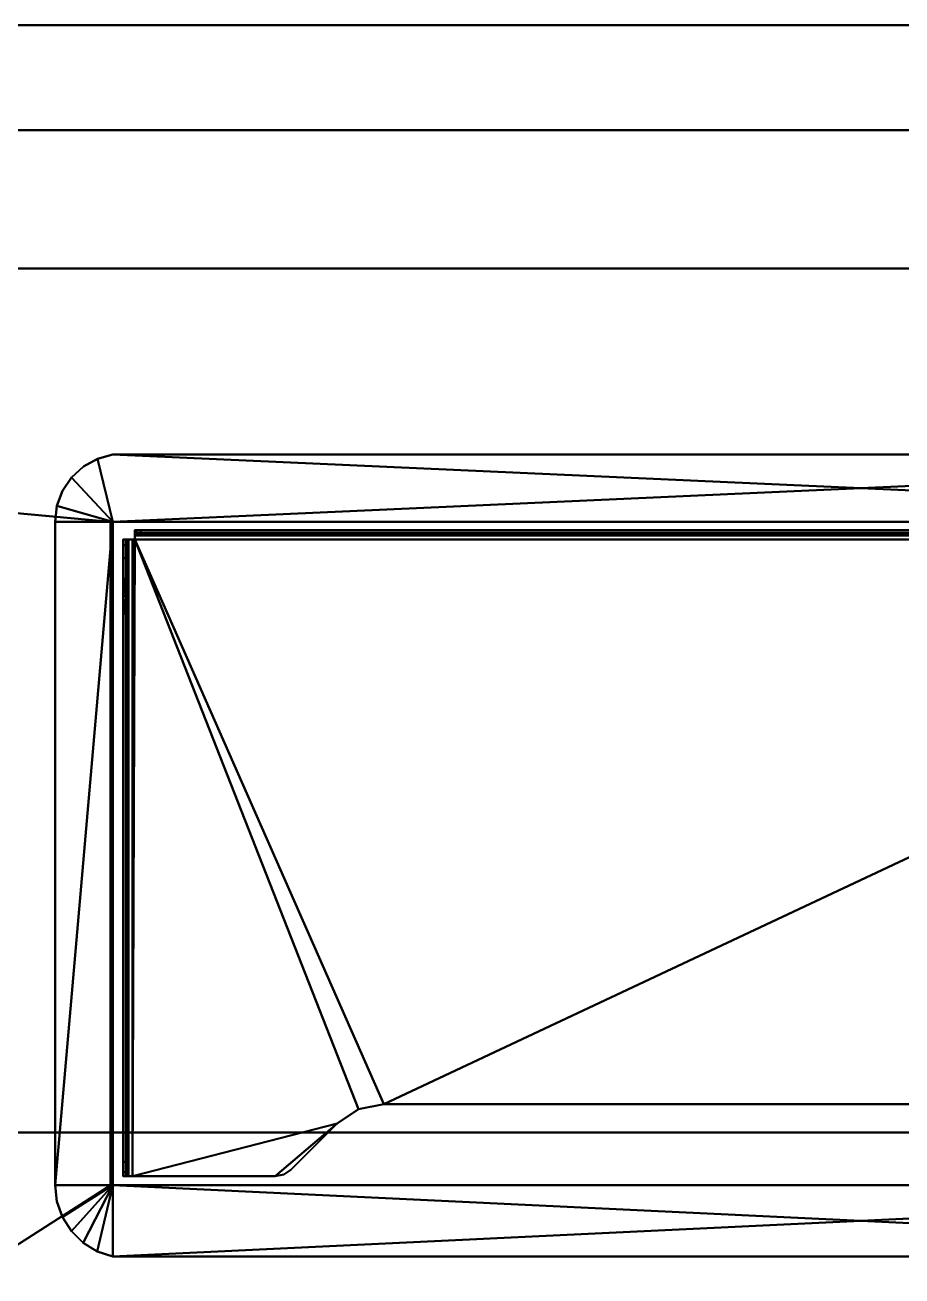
# Model space of a CAD drawing. Header units: millimetres. Extents: x -669 to 1360, y -1670 to 355.
# Drawn here: x 99.6 to 258, y 124.1 to 350 of the extents above; entities that cross this region are included whole.
import ezdxf

# ---------------------------------------------------------------- set-up
doc = ezdxf.new("R2010")
doc.units = ezdxf.units.MM
doc.layers.add('I-FURN', color=7, linetype='Continuous', lineweight=40)
doc.layers.add('I-FURN-PNLS', color=7, linetype='Continuous', lineweight=40)

# ---------------------------------------------------------------- blocks, each defined once
blk = doc.blocks.new('Tapa de caja tomas - Tapa de caja tomas-215350-Vista 1')
at = {"layer": 'I-FURN-PNLS', "color": 7, "true_color": 0xf5f5f3}
mesh = blk.add_polyface(dxfattribs=at)
corners = [(72.43, -134.54, 694.06), (72.43, 135.57, 694.06), (71.48, 138.4, 694.06), (69.91, 140.95, 694.06), (67.82, 143.08, 694.06), (65.3, 144.68, 694.06), (62.49, 145.68, 694.06), (59.52, 146.02, 694.06), (-60.28, 146.02, 694.06), (-63.16, 145.68, 694.06), (-65.88, 144.67, 694.06), (-68.29, 143.05, 694.06), (-70.25, 140.91, 694.06), (-71.66, 138.37, 694.06), (-72.43, 135.57, 694.06), (-72.43, -134.54, 694.06), (-71.66, -137.33, 694.06), (-70.25, -139.87, 694.06), (-68.29, -142.01, 694.06), (-65.88, -143.63, 694.06), (-63.16, -144.64, 694.06), (-60.28, -144.98, 694.06), (59.52, -144.98, 694.06), (62.49, -144.64, 694.06), (65.3, -143.65, 694.06), (67.82, -142.04, 694.06), (69.91, -139.91, 694.06), (71.48, -137.37, 694.06), (-60.28, -134.54, 694.06), (-60.28, 135.57, 694.06), (59.52, 135.57, 694.06), (59.52, -134.54, 694.06)]
mesh.append_faces([[corners[k] for k in face] for face in [(9, 29, 8)]], dxfattribs={"vtx0": -1, "vtx1": -1, "color": 7})
mesh.append_faces([[corners[k] for k in face] for face in [(22, 31, 28), (30, 4, 5), (29, 13, 14, 28)]], dxfattribs={"vtx0": -1, "vtx2": -1, "color": 7})
mesh.append_faces([[corners[k] for k in face] for face in [(31, 24, 25, 26), (28, 20, 21, 22), (28, 16, 17, 18), (30, 5, 6, 7), (29, 9, 10, 11)]], dxfattribs={"vtx0": -1, "vtx3": -1, "color": 7})
mesh.append_faces([[corners[k] for k in face] for face in [(23, 24, 31, 22), (27, 0, 31, 26), (0, 1, 31), (19, 20, 28, 18), (15, 16, 28, 14), (3, 4, 30, 2), (12, 13, 29, 11)]], dxfattribs={"vtx1": -1, "vtx2": -1, "color": 7})
mesh.append_faces([[corners[k] for k in face] for face in [(1, 2, 30, 31), (29, 30, 7, 8)]], dxfattribs={"vtx1": -1, "vtx3": -1, "color": 7})
mesh = blk.add_polyface(dxfattribs=at)
corners = [(72.43, -134.54, 693.14), (71.48, -137.37, 693.14), (69.91, -139.91, 693.14), (67.82, -142.04, 693.14), (65.3, -143.65, 693.14), (62.49, -144.64, 693.14), (59.52, -144.98, 693.14), (-60.28, -144.98, 693.14), (-63.16, -144.64, 693.14), (-65.88, -143.63, 693.14), (-68.29, -142.01, 693.14), (-70.25, -139.87, 693.14), (-71.66, -137.33, 693.14), (-72.43, -134.54, 693.14), (-72.43, 135.57, 693.14), (-71.66, 138.37, 693.14), (-70.25, 140.91, 693.14), (-68.29, 143.05, 693.14), (-65.88, 144.67, 693.14), (-63.16, 145.68, 693.14), (-60.28, 146.02, 693.14), (59.52, 146.02, 693.14), (62.49, 145.68, 693.14), (65.3, 144.68, 693.14), (67.82, 143.08, 693.14), (69.91, 140.95, 693.14), (71.48, 138.4, 693.14), (72.43, 135.57, 693.14), (-60.28, -134.54, 693.14), (59.52, -134.54, 693.14), (59.52, 135.57, 693.14), (-60.28, 135.57, 693.14)]
mesh.append_faces([[corners[k] for k in face] for face in [(8, 28, 7)]], dxfattribs={"vtx0": -1, "vtx1": -1, "color": 7})
mesh.append_faces([[corners[k] for k in face] for face in [(21, 30, 31), (29, 3, 4), (28, 12, 13, 31)]], dxfattribs={"vtx0": -1, "vtx2": -1, "color": 7})
mesh.append_faces([[corners[k] for k in face] for face in [(30, 23, 24, 25), (31, 19, 20, 21), (31, 15, 16, 17), (29, 4, 5, 6), (28, 8, 9, 10)]], dxfattribs={"vtx0": -1, "vtx3": -1, "color": 7})
mesh.append_faces([[corners[k] for k in face] for face in [(22, 23, 30, 21), (26, 27, 30, 25), (27, 0, 30), (18, 19, 31, 17), (14, 15, 31, 13), (2, 3, 29, 1), (11, 12, 28, 10)]], dxfattribs={"vtx1": -1, "vtx2": -1, "color": 7})
mesh.append_faces([[corners[k] for k in face] for face in [(0, 1, 29, 30), (28, 29, 6, 7)]], dxfattribs={"vtx1": -1, "vtx3": -1, "color": 7})
mesh = blk.add_polyface(dxfattribs=at)
corners = [(-72.43, -134.54, 694.06), (-72.43, 135.57, 694.06), (-72.43, 135.57, 693.14), (-72.43, -134.54, 693.14)]
mesh.append_faces([[corners[k] for k in face] for face in [(3, 0, 1, 2)]], dxfattribs={"color": 7})
mesh = blk.add_polyface(dxfattribs=at)
corners = [(-60.28, 135.57, 694.06), (-60.28, -134.54, 694.06), (-60.28, -134.54, 693.14), (-60.28, 135.57, 693.14)]
mesh.append_faces([[corners[k] for k in face] for face in [(0, 1, 2, 3)]], dxfattribs={"color": 7})
mesh = blk.add_polyface(dxfattribs=at)
corners = [(59.52, -134.54, 694.06), (59.52, 135.57, 694.06), (59.52, 135.57, 693.14), (59.52, -134.54, 693.14)]
mesh.append_faces([[corners[k] for k in face] for face in [(0, 1, 2, 3)]], dxfattribs={"color": 7})
mesh = blk.add_polyface(dxfattribs=at)
corners = [(72.43, 135.57, 694.06), (72.43, -134.54, 694.06), (72.43, -134.54, 693.14), (72.43, 135.57, 693.14)]
mesh.append_faces([[corners[k] for k in face] for face in [(3, 0, 1, 2)]], dxfattribs={"color": 7})
mesh = blk.add_polyface(dxfattribs=at)
corners = [(-57.09, 131.4, 693.84), (-58.29, 131.4, 693.34), (-58.79, 131.4, 692.14), (-58.79, -130.57, 692.14), (-58.29, -130.57, 693.34), (-57.09, -130.57, 693.84)]
mesh.append_faces([[corners[k] for k in face] for face in [(5, 0, 1, 4), (2, 3, 4, 1)]], dxfattribs={"vtx2": -1, "color": 7})
mesh = blk.add_polyface(dxfattribs=at)
corners = [(-58.79, 131.4, 689.29), (-58.79, 131.1, 688.58), (-58.79, 130.4, 688.29), (-58.79, -129.57, 688.29), (-58.79, -130.27, 688.58), (-58.79, -130.57, 689.29), (-58.79, -130.57, 692.14), (-58.79, 131.4, 692.14)]
mesh.append_faces([[corners[k] for k in face] for face in [(7, 2, 3, 6)]], dxfattribs={"vtx0": -1, "vtx2": -1, "color": 7})
mesh.append_faces([[corners[k] for k in face] for face in [(0, 1, 2, 7)]], dxfattribs={"vtx2": -1, "color": 7})
mesh.append_faces([[corners[k] for k in face] for face in [(3, 4, 5, 6)]], dxfattribs={"vtx3": -1, "color": 7})
mesh = blk.add_polyface(dxfattribs=at)
corners = [(-57.09, -130.57, 693.14), (-57.79, -130.57, 692.84), (-58.09, -130.57, 692.14), (-58.09, 131.4, 692.14), (-57.79, 131.4, 692.84), (-57.09, 131.4, 693.14)]
mesh.append_faces([[corners[k] for k in face] for face in [(4, 5, 0, 1), (1, 2, 3, 4)]], dxfattribs={"vtx3": -1, "color": 7})
mesh = blk.add_polyface(dxfattribs=at)
corners = [(-58.09, -130.57, 692.14), (-58.09, -130.57, 689.29), (-58.09, -130.27, 688.58), (-58.09, -129.57, 688.29), (-58.09, 130.4, 688.29), (-58.09, 131.1, 688.58), (-58.09, 131.4, 689.29), (-58.09, 131.4, 692.14)]
mesh.append_faces([[corners[k] for k in face] for face in [(3, 4, 7, 0)]], dxfattribs={"vtx1": -1, "vtx3": -1, "color": 7})
mesh.append_faces([[corners[k] for k in face] for face in [(1, 2, 3, 0)]], dxfattribs={"vtx2": -1, "color": 7})
mesh.append_faces([[corners[k] for k in face] for face in [(4, 5, 6, 7)]], dxfattribs={"vtx3": -1, "color": 7})
mesh = blk.add_polyface(dxfattribs=at)
corners = [(-57.09, 131.83, 693.14), (57.91, 131.83, 693.14), (57.91, 106.04, 693.14), (57.61, 104.52, 693.14), (56.75, 103.23, 693.14), (48.41, 94.89, 693.14), (45.82, 91.02, 693.14), (44.91, 86.45, 693.14), (44.91, -85.62, 693.14), (45.82, -90.19, 693.14), (48.41, -94.06, 693.14), (56.75, -102.4, 693.14), (57.61, -103.69, 693.14), (57.91, -105.21, 693.14), (57.91, -130.99, 693.14), (-57.09, -130.99, 693.14), (-57.09, -130.57, 693.14), (-57.09, 131.4, 693.14)]
mesh.append_faces([[corners[k] for k in face] for face in [(6, 17, 5)]], dxfattribs={"vtx0": -1, "vtx1": -1, "color": 7})
mesh.append_faces([[corners[k] for k in face] for face in [(10, 14, 16, 9)]], dxfattribs={"vtx0": -1, "vtx1": -1, "vtx2": -1, "color": 7})
mesh.append_faces([[corners[k] for k in face] for face in [(17, 6, 7), (17, 7, 8), (2, 4, 5, 1)]], dxfattribs={"vtx0": -1, "vtx2": -1, "color": 7})
mesh.append_faces([[corners[k] for k in face] for face in [(3, 4, 2)]], dxfattribs={"vtx1": -1, "color": 7})
mesh.append_faces([[corners[k] for k in face] for face in [(13, 14, 10)]], dxfattribs={"vtx1": -1, "vtx2": -1, "color": 7})
mesh.append_faces([[corners[k] for k in face] for face in [(8, 9, 16, 17)]], dxfattribs={"vtx1": -1, "vtx3": -1, "color": 7})
mesh.append_faces([[corners[k] for k in face] for face in [(14, 15, 16), (11, 12, 13, 10)]], dxfattribs={"vtx2": -1, "color": 7})
mesh.append_faces([[corners[k] for k in face] for face in [(17, 0, 1, 5)]], dxfattribs={"vtx2": -1, "vtx3": -1, "color": 7})
mesh = blk.add_polyface(dxfattribs=at)
corners = [(-57.09, -130.57, 693.84), (-57.09, -130.99, 693.84), (57.91, -130.99, 693.84), (57.91, -105.21, 693.84), (57.61, -103.69, 693.84), (56.75, -102.4, 693.84), (48.41, -94.06, 693.84), (45.82, -90.19, 693.84), (44.91, -85.62, 693.84), (44.91, 86.45, 693.84), (45.82, 91.02, 693.84), (48.41, 94.89, 693.84), (56.75, 103.23, 693.84), (57.61, 104.52, 693.84), (57.91, 106.04, 693.84), (57.91, 131.83, 693.84), (-57.09, 131.83, 693.84), (-57.09, 131.4, 693.84)]
mesh.append_faces([[corners[k] for k in face] for face in [(14, 12, 13)]], dxfattribs={"vtx0": -1, "color": 7})
mesh.append_faces([[corners[k] for k in face] for face in [(0, 2, 6, 7)]], dxfattribs={"vtx0": -1, "vtx1": -1, "vtx3": -1, "color": 7})
mesh.append_faces([[corners[k] for k in face] for face in [(0, 7, 8), (6, 2, 3)]], dxfattribs={"vtx0": -1, "vtx2": -1, "color": 7})
mesh.append_faces([[corners[k] for k in face] for face in [(17, 10, 11, 15)]], dxfattribs={"vtx0": -1, "vtx2": -1, "vtx3": -1, "color": 7})
mesh.append_faces([[corners[k] for k in face] for face in [(9, 10, 17)]], dxfattribs={"vtx1": -1, "vtx2": -1, "color": 7})
mesh.append_faces([[corners[k] for k in face] for face in [(8, 9, 17, 0), (11, 12, 14, 15)]], dxfattribs={"vtx1": -1, "vtx3": -1, "color": 7})
mesh.append_faces([[corners[k] for k in face] for face in [(0, 1, 2), (15, 16, 17)]], dxfattribs={"vtx2": -1, "color": 7})
mesh.append_faces([[corners[k] for k in face] for face in [(3, 4, 5, 6)]], dxfattribs={"vtx3": -1, "color": 7})
mesh = blk.add_polyface(dxfattribs=at)
corners = [(-58.09, -129.57, 688.29), (-58.79, -129.57, 688.29), (-58.79, 130.4, 688.29), (-58.09, 130.4, 688.29)]
mesh.append_faces([[corners[k] for k in face] for face in [(1, 2, 3, 0)]], dxfattribs={"color": 7})
mesh = blk.add_polyface(dxfattribs=at)
corners = [(44.91, 86.45, 693.14), (44.91, 86.45, 693.84), (44.91, -85.62, 693.84), (44.91, -85.62, 693.14)]
mesh.append_faces([[corners[k] for k in face] for face in [(1, 2, 3, 0)]], dxfattribs={"color": 7})
mesh = blk.add_polyface(dxfattribs=at)
corners = [(44.91, -85.62, 693.14), (44.91, -85.62, 693.84), (45.82, -90.19, 693.84), (48.41, -94.06, 693.84), (48.41, -94.06, 693.14), (45.82, -90.19, 693.14)]
mesh.append_faces([[corners[k] for k in face] for face in [(0, 1, 2, 5), (3, 4, 5, 2)]], dxfattribs={"vtx2": -1, "color": 7})
mesh = blk.add_polyface(dxfattribs=at)
corners = [(48.41, -94.06, 693.14), (48.41, -94.06, 693.84), (56.75, -102.4, 693.84), (56.75, -102.4, 693.14)]
mesh.append_faces([[corners[k] for k in face] for face in [(2, 3, 0, 1)]], dxfattribs={"color": 7})
mesh = blk.add_polyface(dxfattribs=at)
corners = [(56.75, -102.4, 693.14), (56.75, -102.4, 693.84), (57.61, -103.69, 693.84), (57.91, -105.21, 693.84), (57.91, -105.21, 693.14), (57.61, -103.69, 693.14)]
mesh.append_faces([[corners[k] for k in face] for face in [(3, 4, 5, 2), (0, 1, 2, 5)]], dxfattribs={"vtx2": -1, "color": 7})
mesh = blk.add_polyface(dxfattribs=at)
corners = [(57.91, -130.99, 693.14), (57.91, -105.21, 693.14), (57.91, -105.21, 693.84), (57.91, -130.99, 693.84), (57.91, -130.99, 693.67), (57.91, -130.99, 693.49), (57.91, -130.99, 693.32)]
mesh.append_faces([[corners[k] for k in face] for face in [(2, 5, 1)]], dxfattribs={"vtx0": -1, "vtx1": -1, "color": 7})
mesh.append_faces([[corners[k] for k in face] for face in [(4, 5, 2, 3)]], dxfattribs={"vtx1": -1, "color": 7})
mesh.append_faces([[corners[k] for k in face] for face in [(6, 0, 1, 5)]], dxfattribs={"vtx2": -1, "color": 7})
mesh = blk.add_polyface(dxfattribs=at)
corners = [(-58.09, -130.57, 689.29), (-58.79, -130.57, 689.29), (-58.79, -130.27, 688.58), (-58.79, -129.57, 688.29), (-58.09, -129.57, 688.29), (-58.09, -130.27, 688.58)]
mesh.append_faces([[corners[k] for k in face] for face in [(2, 3, 4, 5), (5, 0, 1, 2)]], dxfattribs={"vtx3": -1, "color": 7})
mesh = blk.add_polyface(dxfattribs=at)
corners = [(-57.09, -130.57, 693.14), (-57.09, -130.57, 693.84), (-58.29, -130.57, 693.34), (-58.79, -130.57, 692.14), (-58.09, -130.57, 692.14), (-57.79, -130.57, 692.84)]
mesh.append_faces([[corners[k] for k in face] for face in [(3, 4, 5, 2)]], dxfattribs={"vtx2": -1, "color": 7})
mesh.append_faces([[corners[k] for k in face] for face in [(5, 0, 1, 2)]], dxfattribs={"vtx3": -1, "color": 7})
mesh = blk.add_polyface(dxfattribs=at)
corners = [(-58.79, -130.57, 692.14), (-58.79, -130.57, 689.29), (-58.09, -130.57, 689.29), (-58.09, -130.57, 692.14)]
mesh.append_faces([[corners[k] for k in face] for face in [(0, 1, 2, 3)]], dxfattribs={"color": 7})
mesh = blk.add_polyface(dxfattribs=at)
corners = [(-57.09, -130.99, 693.84), (-57.09, -130.57, 693.84), (-57.09, -130.57, 693.14), (-57.09, -130.99, 693.14), (-57.09, -130.99, 693.31), (-57.09, -130.99, 693.49), (-57.09, -130.99, 693.66)]
mesh.append_faces([[corners[k] for k in face] for face in [(1, 6, 0)]], dxfattribs={"vtx0": -1, "color": 7})
mesh.append_faces([[corners[k] for k in face] for face in [(4, 5, 2, 3)]], dxfattribs={"vtx1": -1, "color": 7})
mesh.append_faces([[corners[k] for k in face] for face in [(1, 2, 5, 6)]], dxfattribs={"vtx1": -1, "vtx3": -1, "color": 7})
mesh = blk.add_polyface(dxfattribs=at)
corners = [(-57.09, -132.69, 692.14), (-57.09, -132.2, 693.34), (-57.09, -130.99, 693.84), (-57.09, -130.99, 693.66), (-57.09, -130.99, 693.49), (-57.09, -130.99, 693.31), (-57.09, -130.99, 693.14), (-57.09, -131.7, 692.84), (-57.09, -131.99, 692.14)]
mesh.append_faces([[corners[k] for k in face] for face in [(7, 4, 5, 6)]], dxfattribs={"vtx0": -1, "color": 7})
mesh.append_faces([[corners[k] for k in face] for face in [(1, 4, 7, 0)]], dxfattribs={"vtx0": -1, "vtx1": -1, "vtx2": -1, "color": 7})
mesh.append_faces([[corners[k] for k in face] for face in [(3, 4, 1, 2), (8, 0, 7)]], dxfattribs={"vtx1": -1, "color": 7})
mesh = blk.add_polyface(dxfattribs=at)
corners = [(-57.09, -132.69, 692.14), (57.91, -132.69, 692.14), (57.91, -132.2, 693.34), (57.91, -130.99, 693.84), (-57.09, -130.99, 693.84), (-57.09, -132.2, 693.34)]
mesh.append_faces([[corners[k] for k in face] for face in [(3, 4, 5, 2), (0, 1, 2, 5)]], dxfattribs={"vtx2": -1, "color": 7})
mesh = blk.add_polyface(dxfattribs=at)
corners = [(-57.09, -130.99, 693.14), (57.91, -130.99, 693.14), (57.91, -131.7, 692.85), (57.91, -131.99, 692.14), (-57.09, -131.99, 692.14), (-57.09, -131.7, 692.84)]
mesh.append_faces([[corners[k] for k in face] for face in [(5, 0, 1, 2), (2, 3, 4, 5)]], dxfattribs={"vtx3": -1, "color": 7})
mesh = blk.add_polyface(dxfattribs=at)
corners = [(57.91, -130.99, 693.84), (57.91, -132.2, 693.34), (57.91, -132.69, 692.14), (57.91, -131.99, 692.14), (57.91, -131.7, 692.85), (57.91, -130.99, 693.14), (57.91, -130.99, 693.32), (57.91, -130.99, 693.49), (57.91, -130.99, 693.67)]
mesh.append_faces([[corners[k] for k in face] for face in [(4, 2, 3), (1, 7, 8, 0)]], dxfattribs={"vtx0": -1, "color": 7})
mesh.append_faces([[corners[k] for k in face] for face in [(1, 2, 4, 7)]], dxfattribs={"vtx1": -1, "vtx2": -1, "vtx3": -1, "color": 7})
mesh.append_faces([[corners[k] for k in face] for face in [(4, 5, 6, 7)]], dxfattribs={"vtx3": -1, "color": 7})
mesh = blk.add_polyface(dxfattribs=at)
corners = [(-57.09, -131.99, 678.4), (-57.09, -132.69, 678.4), (-57.09, -132.69, 692.14), (-57.09, -131.99, 692.14)]
mesh.append_faces([[corners[k] for k in face] for face in [(1, 2, 3, 0)]], dxfattribs={"color": 7})
mesh = blk.add_polyface(dxfattribs=at)
corners = [(57.91, -131.99, 690.47), (57.17, -131.99, 688.49), (55.3, -131.99, 687.49), (-53.7, -131.99, 675.43), (-56.07, -131.99, 676.15), (-57.09, -131.99, 678.4), (-57.09, -131.99, 692.14), (57.91, -131.99, 692.14), (-50.01, -131.99, 685.05), (-46.84, -131.99, 681.87), (-43.66, -131.99, 685.05), (-46.84, -131.99, 688.22)]
mesh.append_faces([[corners[k] for k in face] for face in [(2, 7, 0, 1)]], dxfattribs={"vtx0": -1, "color": 7})
mesh.append_faces([[corners[k] for k in face] for face in [(7, 11, 6), (9, 3, 8), (3, 9, 2), (11, 7, 10)]], dxfattribs={"vtx0": -1, "vtx1": -1, "color": 7})
mesh.append_faces([[corners[k] for k in face] for face in [(6, 11, 8, 5)]], dxfattribs={"vtx0": -1, "vtx2": -1, "color": 7})
mesh.append_faces([[corners[k] for k in face] for face in [(2, 9, 10, 7)]], dxfattribs={"vtx0": -1, "vtx2": -1, "vtx3": -1, "color": 7})
mesh.append_faces([[corners[k] for k in face] for face in [(3, 4, 5, 8)]], dxfattribs={"vtx2": -1, "vtx3": -1, "color": 7})
mesh = blk.add_polyface(dxfattribs=at)
corners = [(-53.7, -131.99, 675.43), (-53.7, -132.69, 675.43), (-56.07, -132.69, 676.15), (-57.09, -132.69, 678.4), (-57.09, -131.99, 678.4), (-56.07, -131.99, 676.15)]
mesh.append_faces([[corners[k] for k in face] for face in [(2, 3, 4, 5), (5, 0, 1, 2)]], dxfattribs={"vtx3": -1, "color": 7})
mesh = blk.add_polyface(dxfattribs=at)
corners = [(-57.09, -132.69, 692.14), (-57.09, -132.69, 678.4), (-56.07, -132.69, 676.15), (-53.7, -132.69, 675.43), (55.3, -132.69, 687.49), (57.17, -132.69, 688.49), (57.91, -132.69, 690.47), (57.91, -132.69, 692.14), (-43.66, -132.69, 685.05), (-46.84, -132.69, 681.87), (-50.01, -132.69, 685.05), (-46.84, -132.69, 688.22)]
mesh.append_faces([[corners[k] for k in face] for face in [(0, 11, 7), (10, 3, 9), (4, 9, 3), (8, 7, 11)]], dxfattribs={"vtx0": -1, "vtx1": -1, "color": 7})
mesh.append_faces([[corners[k] for k in face] for face in [(6, 7, 4, 5)]], dxfattribs={"vtx1": -1, "color": 7})
mesh.append_faces([[corners[k] for k in face] for face in [(8, 9, 4, 7)]], dxfattribs={"vtx1": -1, "vtx2": -1, "vtx3": -1, "color": 7})
mesh.append_faces([[corners[k] for k in face] for face in [(10, 11, 0, 1)]], dxfattribs={"vtx1": -1, "vtx3": -1, "color": 7})
mesh.append_faces([[corners[k] for k in face] for face in [(1, 2, 3, 10)]], dxfattribs={"vtx2": -1, "vtx3": -1, "color": 7})
mesh = blk.add_polyface(dxfattribs=at)
corners = [(55.3, -131.99, 687.49), (55.3, -132.69, 687.49), (-53.7, -132.69, 675.43), (-53.7, -131.99, 675.43)]
mesh.append_faces([[corners[k] for k in face] for face in [(2, 3, 0, 1)]], dxfattribs={"color": 7})
mesh = blk.add_polyface(dxfattribs=at)
corners = [(-43.66, -132.69, 685.05), (-43.66, -132.52, 685.05), (-43.66, -132.34, 685.05), (-43.66, -132.17, 685.05), (-43.66, -131.99, 685.05), (-46.84, -131.99, 681.87), (-50.01, -131.99, 685.05), (-50.01, -132.17, 685.05), (-50.01, -132.34, 685.05), (-50.01, -132.52, 685.05), (-50.01, -132.69, 685.05), (-46.84, -132.69, 681.87)]
mesh.append_faces([[corners[k] for k in face] for face in [(1, 11, 0)]], dxfattribs={"vtx0": -1, "color": 7})
mesh.append_faces([[corners[k] for k in face] for face in [(5, 8, 11), (2, 5, 11, 1)]], dxfattribs={"vtx0": -1, "vtx1": -1, "vtx2": -1, "color": 7})
mesh.append_faces([[corners[k] for k in face] for face in [(7, 8, 5, 6)]], dxfattribs={"vtx1": -1, "color": 7})
mesh.append_faces([[corners[k] for k in face] for face in [(9, 10, 11, 8), (3, 4, 5, 2)]], dxfattribs={"vtx2": -1, "color": 7})
mesh = blk.add_polyface(dxfattribs=at)
corners = [(-50.01, -131.99, 685.05), (-46.84, -131.99, 688.22), (-43.66, -131.99, 685.05), (-43.66, -132.17, 685.05), (-43.66, -132.34, 685.05), (-43.66, -132.52, 685.05), (-43.66, -132.69, 685.05), (-46.84, -132.69, 688.22), (-50.01, -132.69, 685.05), (-50.01, -132.52, 685.05), (-50.01, -132.34, 685.05), (-50.01, -132.17, 685.05)]
mesh.append_faces([[corners[k] for k in face] for face in [(1, 7, 10)]], dxfattribs={"vtx0": -1, "vtx1": -1, "vtx2": -1, "color": 7})
mesh.append_faces([[corners[k] for k in face] for face in [(4, 5, 7, 1)]], dxfattribs={"vtx1": -1, "vtx2": -1, "vtx3": -1, "color": 7})
mesh.append_faces([[corners[k] for k in face] for face in [(5, 6, 7), (11, 0, 1, 10)]], dxfattribs={"vtx2": -1, "color": 7})
mesh.append_faces([[corners[k] for k in face] for face in [(1, 2, 3, 4), (7, 8, 9, 10)]], dxfattribs={"vtx3": -1, "color": 7})
mesh = blk.add_polyface(dxfattribs=at)
corners = [(57.91, -131.99, 690.47), (57.91, -132.69, 690.47), (57.17, -132.69, 688.49), (55.3, -132.69, 687.49), (55.3, -131.99, 687.49), (57.17, -131.99, 688.49)]
mesh.append_faces([[corners[k] for k in face] for face in [(2, 3, 4, 5), (5, 0, 1, 2)]], dxfattribs={"vtx3": -1, "color": 7})
mesh = blk.add_polyface(dxfattribs=at)
corners = [(57.91, -132.69, 690.47), (57.91, -131.99, 690.47), (57.91, -131.99, 692.14), (57.91, -132.69, 692.14)]
mesh.append_faces([[corners[k] for k in face] for face in [(0, 1, 2, 3)]], dxfattribs={"color": 7})
mesh = blk.add_polyface(dxfattribs=at)
corners = [(-60.28, -144.98, 694.06), (-63.16, -144.64, 694.06), (-65.88, -143.63, 694.06), (-68.29, -142.01, 694.06), (-70.25, -139.87, 694.06), (-71.66, -137.33, 694.06), (-72.43, -134.54, 694.06), (-72.43, -134.54, 693.14), (-71.66, -137.33, 693.14), (-70.25, -139.87, 693.14), (-68.29, -142.01, 693.14), (-65.88, -143.63, 693.14), (-63.16, -144.64, 693.14), (-60.28, -144.98, 693.14)]
mesh.append_faces([[corners[k] for k in face] for face in [(7, 8, 5, 6), (0, 1, 12, 13)]], dxfattribs={"vtx1": -1, "color": 7})
mesh.append_faces([[corners[k] for k in face] for face in [(8, 9, 4, 5), (3, 4, 9, 10), (10, 11, 2, 3), (11, 12, 1, 2)]], dxfattribs={"vtx1": -1, "vtx3": -1, "color": 7})
mesh = blk.add_polyface(dxfattribs=at)
corners = [(-60.28, -134.54, 694.06), (59.52, -134.54, 694.06), (59.52, -134.54, 693.14), (-60.28, -134.54, 693.14)]
mesh.append_faces([[corners[k] for k in face] for face in [(0, 1, 2, 3)]], dxfattribs={"color": 7})
mesh = blk.add_polyface(dxfattribs=at)
corners = [(72.43, -134.54, 694.06), (71.48, -137.37, 694.06), (69.91, -139.91, 694.06), (67.82, -142.04, 694.06), (65.3, -143.65, 694.06), (62.49, -144.64, 694.06), (59.52, -144.98, 694.06), (59.52, -144.98, 693.14), (62.49, -144.64, 693.14), (65.3, -143.65, 693.14), (67.82, -142.04, 693.14), (69.91, -139.91, 693.14), (71.48, -137.37, 693.14), (72.43, -134.54, 693.14)]
mesh.append_faces([[corners[k] for k in face] for face in [(7, 8, 5, 6), (0, 1, 12, 13)]], dxfattribs={"vtx1": -1, "color": 7})
mesh.append_faces([[corners[k] for k in face] for face in [(8, 9, 4, 5), (3, 4, 9, 10), (10, 11, 2, 3), (11, 12, 1, 2)]], dxfattribs={"vtx1": -1, "vtx3": -1, "color": 7})
mesh = blk.add_polyface(dxfattribs=at)
corners = [(59.52, -144.98, 694.06), (-60.28, -144.98, 694.06), (-60.28, -144.98, 693.14), (59.52, -144.98, 693.14)]
mesh.append_faces([[corners[k] for k in face] for face in [(3, 0, 1, 2)]], dxfattribs={"color": 7})

msp = doc.modelspace()

# ---------------------------------------------------------------- block references
at = {"layer": 'I-FURN-PNLS', "color": 7, "true_color": 0xf5f5f3, "rotation": 270}
msp.add_blockref('Tapa de caja tomas - Tapa de caja tomas-215350-Vista 1', (250, 200, 31.86), dxfattribs=at)

# ---------------------------------------------------------------- meshes
at = {"layer": 'I-FURN', "color": 251, "true_color": 0x525051}
mesh = msp.add_polyface(dxfattribs=at)
corners = [(1331, 350, 495.35), (-650, 350, 495.35), (-650, 350, 981), (1331, 350, 981)]
mesh.append_faces([[corners[k] for k in face] for face in [(2, 3, 0, 1)]], dxfattribs={"color": 251})
mesh = msp.add_polyface(dxfattribs=at)
corners = [(1331, 350, 981), (-650, 350, 981), (-650, 331, 981), (1331, 331, 981)]
mesh.append_faces([[corners[k] for k in face] for face in [(0, 1, 2, 3)]], dxfattribs={"color": 251})
mesh = msp.add_polyface(dxfattribs=at)
corners = [(-650, 350, 495.35), (1331, 350, 495.35), (1331, 331, 495.35), (-650, 331, 495.35)]
mesh.append_faces([[corners[k] for k in face] for face in [(0, 1, 2, 3)]], dxfattribs={"color": 251})
mesh = msp.add_polyface(dxfattribs=at)
corners = [(-650, 350, 1000), (-650, 150, 1000), (1350, 150, 1000), (1350, 350, 1000)]
mesh.append_faces([[corners[k] for k in face] for face in [(2, 3, 0, 1)]], dxfattribs={"color": 251})
mesh = msp.add_polyface(dxfattribs=at)
corners = [(-650, 350, 981), (1350, 350, 981), (1350, 150, 981), (-650, 150, 981)]
mesh.append_faces([[corners[k] for k in face] for face in [(2, 3, 0, 1)]], dxfattribs={"color": 251})
mesh = msp.add_polyface(dxfattribs=at)
corners = [(-650, 350, 1000), (1350, 350, 1000), (1350, 350, 981), (-650, 350, 981)]
mesh.append_faces([[corners[k] for k in face] for face in [(0, 1, 2, 3)]], dxfattribs={"color": 251})
at = {"layer": 'I-FURN', "color": 253, "true_color": 0xc9b59b}
mesh = msp.add_polyface(dxfattribs=at)
corners = [(1331, -350, 725), (1331, 331, 725), (-650, 331, 725), (-650, -350, 725), (115, 260.28, 725), (385, 260.28, 725), (385, 140.48, 725), (115, 140.48, 725)]
mesh.append_faces([[corners[k] for k in face] for face in [(7, 3, 6)]], dxfattribs={"vtx0": -1, "vtx1": -1, "color": 253})
mesh.append_faces([[corners[k] for k in face] for face in [(5, 1, 2, 4), (1, 5, 6)]], dxfattribs={"vtx0": -1, "vtx2": -1, "color": 253})
mesh.append_faces([[corners[k] for k in face] for face in [(6, 3, 0, 1)]], dxfattribs={"vtx0": -1, "vtx3": -1, "color": 253})
mesh.append_faces([[corners[k] for k in face] for face in [(2, 3, 7, 4)]], dxfattribs={"vtx1": -1, "vtx3": -1, "color": 253})
mesh = msp.add_polyface(dxfattribs=at)
corners = [(1331, -350, 700), (-650, -350, 700), (-650, 331, 700), (1331, 331, 700), (115, 260.28, 700), (115, 140.48, 700), (385, 140.48, 700), (385, 260.28, 700)]
mesh.append_faces([[corners[k] for k in face] for face in [(7, 3, 6)]], dxfattribs={"vtx0": -1, "vtx1": -1, "color": 253})
mesh.append_faces([[corners[k] for k in face] for face in [(2, 4, 5, 1), (1, 5, 6)]], dxfattribs={"vtx0": -1, "vtx2": -1, "color": 253})
mesh.append_faces([[corners[k] for k in face] for face in [(0, 1, 6, 3)]], dxfattribs={"vtx1": -1, "vtx2": -1, "color": 253})
mesh.append_faces([[corners[k] for k in face] for face in [(2, 3, 7, 4)]], dxfattribs={"vtx1": -1, "vtx3": -1, "color": 253})
mesh = msp.add_polyface(dxfattribs=at)
corners = [(-650, 331, 725), (1331, 331, 725), (1331, 331, 700), (-650, 331, 700)]
mesh.append_faces([[corners[k] for k in face] for face in [(0, 1, 2, 3)]], dxfattribs={"color": 253})
at = {"layer": 'I-FURN', "color": 251, "true_color": 0x525051}
mesh = msp.add_polyface(dxfattribs=at)
corners = [(1331, 331, 495.35), (1331, 331, 981), (-650, 331, 981), (-650, 331, 495.35)]
mesh.append_faces([[corners[k] for k in face] for face in [(2, 3, 0, 1)]], dxfattribs={"color": 251})
at = {"layer": 'I-FURN', "color": 253, "true_color": 0xc9b59b}
mesh = msp.add_polyface(dxfattribs=at)
corners = [(1306, 331, 29.6), (-625, 331, 29.6), (-625, 331, 700), (1306, 331, 700)]
mesh.append_faces([[corners[k] for k in face] for face in [(2, 3, 0, 1)]], dxfattribs={"color": 253})
mesh = msp.add_polyface(dxfattribs=at)
corners = [(1306, 331, 700), (-625, 331, 700), (-625, 306, 700), (1306, 306, 700)]
mesh.append_faces([[corners[k] for k in face] for face in [(0, 1, 2, 3)]], dxfattribs={"color": 253})
mesh = msp.add_polyface(dxfattribs=at)
corners = [(-625, 331, 29.6), (1306, 331, 29.6), (1306, 306, 29.6), (-625, 306, 29.6)]
mesh.append_faces([[corners[k] for k in face] for face in [(0, 1, 2, 3)]], dxfattribs={"color": 253})
mesh = msp.add_polyface(dxfattribs=at)
corners = [(1306, 306, 29.6), (1306, 306, 700), (-625, 306, 700), (-625, 306, 29.6)]
mesh.append_faces([[corners[k] for k in face] for face in [(2, 3, 0, 1)]], dxfattribs={"color": 253})
mesh = msp.add_polyface(dxfattribs=at)
corners = [(115, 260.28, 725), (115, 140.48, 725), (115, 140.48, 700), (115, 260.28, 700)]
mesh.append_faces([[corners[k] for k in face] for face in [(0, 1, 2, 3)]], dxfattribs={"color": 253})
mesh = msp.add_polyface(dxfattribs=at)
corners = [(385, 260.28, 725), (115, 260.28, 725), (115, 260.28, 700), (385, 260.28, 700)]
mesh.append_faces([[corners[k] for k in face] for face in [(0, 1, 2, 3)]], dxfattribs={"color": 253})
at = {"layer": 'I-FURN', "color": 251, "true_color": 0x525051}
mesh = msp.add_polyface(dxfattribs=at)
corners = [(1350, 150, 1000), (-650, 150, 1000), (-650, 150, 981), (1350, 150, 981)]
mesh.append_faces([[corners[k] for k in face] for face in [(0, 1, 2, 3)]], dxfattribs={"color": 251})
at = {"layer": 'I-FURN', "color": 253, "true_color": 0xc9b59b}
mesh = msp.add_polyface(dxfattribs=at)
corners = [(115, 140.48, 725), (385, 140.48, 725), (385, 140.48, 700), (115, 140.48, 700)]
mesh.append_faces([[corners[k] for k in face] for face in [(0, 1, 2, 3)]], dxfattribs={"color": 253})

doc.saveas('drawing.dxf')
